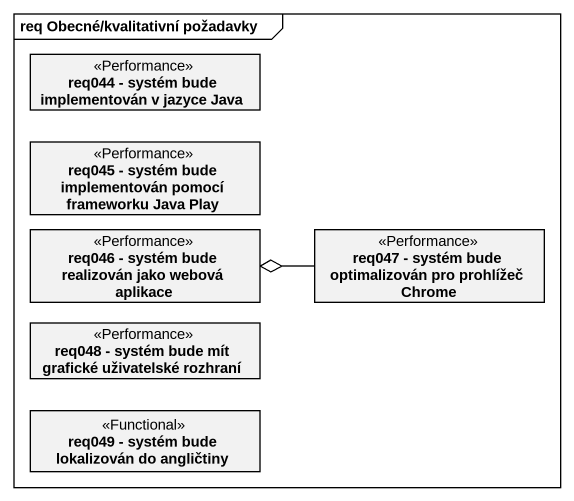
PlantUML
@startuml
mainframe req Obecné/kvalitativní požadavky
hide circle
hide empty members
class "req044 - systém bude implementován v jazyce Java" as req044_systém_bude <<Performance>>
class "req045 - systém bude implementován pomocí frameworku Java Play" as req045_systém_bude <<Performance>>
class "req046 - systém bude realizován jako webová aplikace" as req046_systém_bude <<Performance>>
class "req047 - systém bude optimalizován pro prohlížeč Chrome" as req047_systém_bude <<Performance>>
class "req048 - systém bude mít grafické uživatelské rozhraní" as req048_systém_bude_mít <<Performance>>
class "req049 - systém bude lokalizován do angličtiny" as req049_systém_bude <<Functional>>
req047_systém_bude -left-o req046_systém_bude
@enduml
